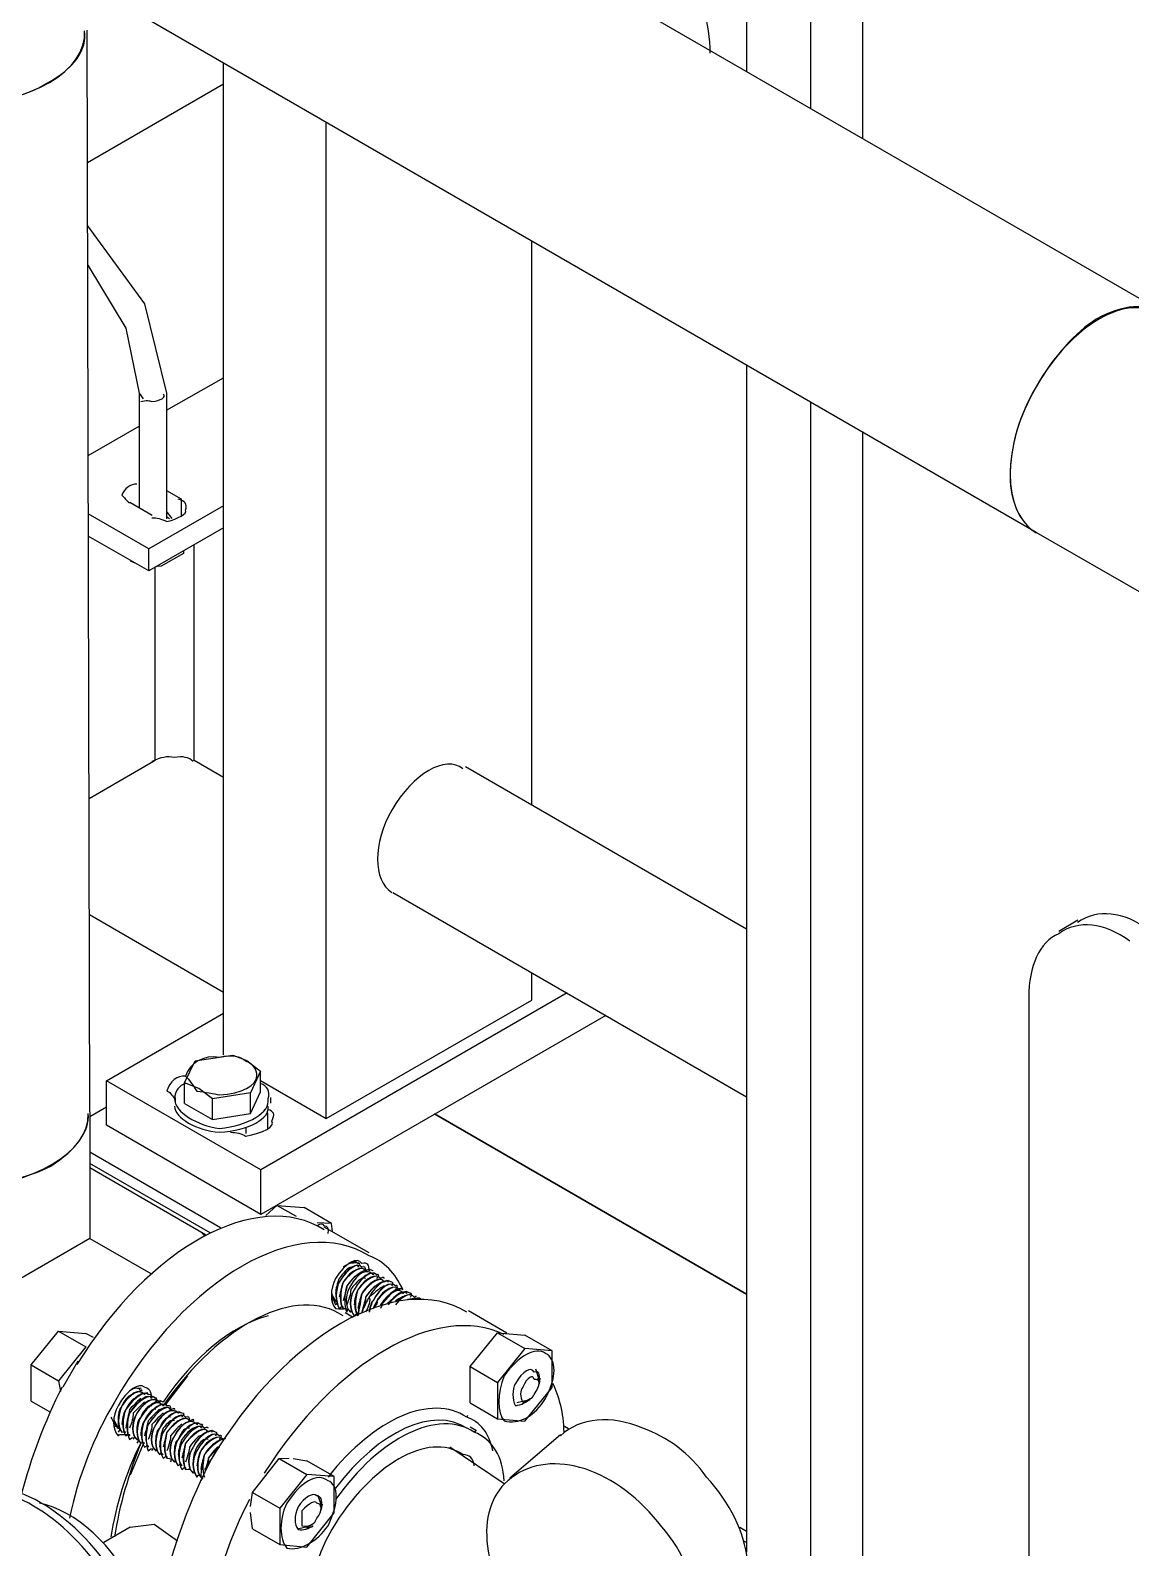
# Model space of a CAD drawing. Header units: inches. Extents: x 0.3 to 33.8, y 15.5 to 37.1.
# Drawn here: x 7.635 to 9.152, y 26.431 to 28.522 of the extents above; entities that cross this region are included whole.
import ezdxf

# ---------------------------------------------------------------- set-up
doc = ezdxf.new("R2010")
doc.units = ezdxf.units.IN
doc.header["$MEASUREMENT"] = 0

# ---------------------------------------------------------------- blocks, each defined once
blk = doc.blocks.new('60298_1')
at = {"transparency": 33554687}
for points in [[(8.6225, 29.7637), (8.6225, 28.4649)], [(8.7108, 28.4138), (8.7108, 29.7126)], [(8.782, 29.6713), (8.782, 28.373)], [(9.1967, 28.1334), (7.9439, 28.8569)], [(9.0216, 27.8297), (7.7688, 28.5532)], [(7.7172, 27.0314), (7.7136, 28.5222)], [(7.9016, 27.1099), (7.9016, 28.4768)], [(7.7141, 28.3394), (7.9016, 28.4479)], [(7.9527, 27.0742), (8.0431, 27.0221), (8.0431, 28.3947)], [(7.7141, 28.2522), (7.7926, 28.1448), (7.8231, 28.0218)], [(8.3266, 27.4543), (8.3266, 28.2315)], [(7.7146, 28.1979), (7.7668, 28.1112), (7.7854, 28.0218)], [(7.8231, 27.9981), (7.9016, 28.043)], [(8.6225, 28.0606), (8.6225, 26.4241)], [(7.7854, 28.0218), (7.791, 28.0141)], [(7.7854, 28.0218), (7.7854, 27.8633)], [(7.8231, 28.0218), (7.8231, 27.8483)], [(8.7108, 25.9004), (8.7108, 28.0095)], [(7.7151, 27.9356), (7.7854, 27.9764)], [(8.782, 27.9687), (8.782, 26.0233), (9.0113, 25.8906)], [(7.8231, 27.8876), (7.8432, 27.8762)], [(7.8432, 27.8762), (7.8432, 27.853)], [(7.7988, 27.807), (7.7151, 27.8556)], [(7.8034, 27.853), (7.7725, 27.8711)], [(7.9016, 27.8664), (7.7988, 27.807)], [(7.8308, 27.8488), (7.8231, 27.8592)], [(7.9016, 27.8359), (7.7988, 27.7766)], [(7.8272, 27.8483), (7.8231, 27.8514)], [(7.7988, 27.7766), (7.7151, 27.8246)], [(9.1735, 27.7425), (9.0216, 27.8297)], [(7.7988, 27.7766), (7.7988, 27.807)], [(7.8463, 27.8008), (7.8158, 27.7833)], [(7.8463, 27.8039), (7.8463, 27.8008)], [(7.8613, 27.5153), (7.8613, 27.8122)], [(7.7735, 27.79), (7.7735, 27.79)], [(7.7797, 27.7874), (7.7735, 27.79)], [(7.8076, 27.5153), (7.8076, 27.7812)], [(7.8158, 27.7833), (7.8102, 27.7828)], [(7.8158, 27.7859), (7.8158, 27.7859)], [(7.8076, 27.5153), (7.7162, 27.4626)], [(7.9016, 27.492), (7.8613, 27.5153)], [(8.2352, 27.507), (8.6225, 27.2834)], [(8.135, 27.3335), (8.6225, 27.052)], [(7.7167, 27.303), (7.9016, 27.1961)], [(9.0526, 27.2803), (9.079, 27.2958)], [(8.3266, 27.1853), (8.3266, 27.223)], [(8.3751, 27.1951), (7.9532, 26.9513)], [(9.0113, 27.1889), (9.0113, 22.5185)], [(7.7404, 27.0737), (7.9016, 27.1672)], [(8.0431, 27.0221), (8.3266, 27.1853)], [(8.4283, 27.1641), (7.9532, 26.8899)], [(7.8623, 27.1016), (7.9145, 27.1094)], [(7.9145, 27.1094), (7.9336, 27.1021), (7.9527, 27.0871)], [(7.8479, 27.0427), (7.8479, 27.0711), (7.8623, 27.1016)], [(7.9527, 27.0587), (7.9527, 27.0871), (7.9387, 27.0572)], [(7.7404, 27.0128), (7.7404, 27.0737)], [(7.9532, 26.9513), (7.7404, 27.0737)], [(7.8866, 27.0205), (7.8866, 27.0489), (7.8675, 27.0634), (7.8479, 27.0711)], [(7.8349, 27.051), (7.8349, 27.0433)], [(7.8479, 27.0427), (7.8866, 27.0205)], [(7.9387, 27.0288), (7.9387, 27.0572), (7.8866, 27.0489)], [(7.9387, 27.0288), (7.9527, 27.0587)], [(7.9661, 27.051), (7.9661, 27.0433)], [(7.7404, 27.0376), (7.7172, 27.0241)], [(7.7172, 27.0314), (7.7172, 26.8568)], [(7.8866, 27.0205), (7.9387, 27.0288)], [(7.962, 27.0298), (7.962, 27.0076)], [(8.1923, 27.0283), (8.6225, 26.7799)], [(8.6225, 26.7799), (8.1923, 27.0283)], [(7.9532, 26.8899), (7.7404, 27.0128)], [(7.9325, 27.0097), (7.9325, 27.0014)], [(7.8974, 26.8713), (7.7172, 26.9756)], [(7.883, 26.8646), (7.7172, 26.9601)], [(7.8768, 26.8615), (7.7172, 26.9539)], [(7.9532, 26.8899), (7.9532, 26.9513)], [(7.9599, 26.8883), (7.9749, 26.9023)], [(7.9749, 26.9023), (8.0126, 26.8992)], [(8.0023, 26.8868), (7.9749, 26.9023)], [(8.0503, 26.8775), (8.0126, 26.8992)], [(8.0503, 26.8775), (8.0307, 26.878)], [(8.1024, 26.8367), (8.0405, 26.8723)], [(8.0518, 26.8661), (8.0503, 26.8775)], [(7.7172, 26.8568), (7.4187, 26.6838)], [(7.7172, 26.8568), (7.8014, 26.8083)], [(7.8711, 26.8651), (7.8752, 26.8604)], [(8.088, 26.8233), (8.074, 26.8222)], [(8.0849, 26.8243), (8.0818, 26.8264)], [(8.0818, 26.8264), (8.0818, 26.8264)], [(8.088, 26.8233), (8.088, 26.8233)], [(8.0947, 26.8191), (8.0947, 26.8191)], [(8.1009, 26.8155), (8.1009, 26.8155)], [(8.1076, 26.8119), (8.1076, 26.8119)], [(8.1138, 26.8083), (8.1138, 26.8083)], [(8.1205, 26.8047), (8.1205, 26.8047)], [(8.1267, 26.8005), (8.1267, 26.8005)], [(8.1334, 26.7969), (8.1334, 26.7969)], [(8.1396, 26.7933), (8.1396, 26.7933)], [(8.1458, 26.7897), (8.1458, 26.7897)], [(8.0508, 26.7794), (8.057, 26.769)], [(8.0513, 26.7721), (8.0544, 26.7711)], [(8.057, 26.769), (8.057, 26.769)], [(8.1355, 26.7835), (8.1179, 26.7639)], [(8.1422, 26.7799), (8.1277, 26.767)], [(8.1484, 26.7763), (8.1396, 26.7701)], [(8.1525, 26.7861), (8.1525, 26.7861)], [(8.1716, 26.7747), (8.1551, 26.7727)], [(8.1551, 26.7727), (8.1551, 26.7727)], [(8.1737, 26.7737), (8.1567, 26.7727)], [(8.1587, 26.782), (8.1587, 26.782)], [(8.1654, 26.7783), (8.1654, 26.7783)], [(8.1716, 26.7747), (8.1716, 26.7747)], [(8.0632, 26.7649), (8.0632, 26.7649)], [(8.0694, 26.7546), (8.0802, 26.7484)], [(8.0699, 26.7613), (8.0699, 26.7613)], [(8.0761, 26.7577), (8.0761, 26.7577)], [(8.0828, 26.7541), (8.0828, 26.7541)], [(8.2393, 26.7572), (8.292, 26.7267)], [(7.6366, 26.6823), (7.6743, 26.7288)], [(7.6743, 26.7288), (7.712, 26.7071)], [(7.6743, 26.7288), (7.712, 26.7257)], [(7.7224, 26.72), (7.712, 26.7257)], [(8.2414, 26.6802), (8.2791, 26.7267)], [(8.2791, 26.7267), (8.3168, 26.7236)], [(8.2791, 26.7267), (8.3168, 26.705)], [(7.712, 26.7071), (7.6743, 26.6606)], [(7.7131, 26.7071), (7.7131, 26.7071)], [(8.3168, 26.705), (8.2791, 26.658)], [(8.3544, 26.7019), (8.3168, 26.7236)], [(8.3544, 26.7019), (8.3168, 26.705)], [(7.7007, 26.6874), (7.68, 26.6518)], [(8.3544, 26.6513), (8.3544, 26.7019)], [(7.6366, 26.6823), (7.6743, 26.6606)], [(7.6366, 26.6322), (7.6366, 26.6823)], [(7.852, 26.6673), (7.8225, 26.6291)], [(8.2414, 26.6301), (8.2414, 26.6802)], [(8.2414, 26.6802), (8.2791, 26.658)], [(8.3369, 26.6611), (8.3322, 26.6766)], [(8.3369, 26.6673), (8.3369, 26.6673)], [(8.3369, 26.6585), (8.3369, 26.6673)], [(8.3369, 26.6559), (8.3379, 26.6642)], [(7.6743, 26.6606), (7.6769, 26.6456)], [(7.7879, 26.6498), (7.7776, 26.6503)], [(7.7849, 26.6508), (7.7849, 26.6508)], [(7.7879, 26.6498), (7.7879, 26.6498)], [(7.7941, 26.6456), (7.7941, 26.6456)], [(7.8009, 26.642), (7.8009, 26.642)], [(8.2791, 26.658), (8.2791, 26.6079)], [(8.2791, 26.6079), (8.3168, 26.6048), (8.3544, 26.6513)], [(7.6366, 26.6322), (7.663, 26.6172)], [(7.8071, 26.6384), (7.8071, 26.6384)], [(7.8138, 26.6348), (7.8138, 26.6348)], [(7.82, 26.6312), (7.82, 26.6312)], [(7.8262, 26.627), (7.8262, 26.627)], [(7.8329, 26.6234), (7.8329, 26.6234)], [(8.2414, 26.6301), (8.2791, 26.6079)], [(8.3059, 26.6306), (8.3214, 26.6343)], [(8.3157, 26.6306), (8.3157, 26.6306)], [(8.324, 26.6358), (8.3162, 26.6312)], [(7.7503, 26.6059), (7.7564, 26.5955)], [(7.8391, 26.6198), (7.8391, 26.6198)], [(7.8458, 26.6162), (7.8458, 26.6162)], [(7.852, 26.6126), (7.852, 26.6126)], [(7.8587, 26.609), (7.8587, 26.609)], [(7.8649, 26.6048), (7.8649, 26.6048)], [(7.8716, 26.6012), (7.8716, 26.6012)], [(7.7508, 26.5986), (7.7539, 26.5976)], [(7.7508, 26.5986), (7.7508, 26.5986)], [(7.7564, 26.5955), (7.7564, 26.5955)], [(7.758, 26.5867), (7.7725, 26.5867)], [(7.7632, 26.5919), (7.7632, 26.5919)], [(7.7694, 26.5878), (7.7694, 26.5878)], [(7.7756, 26.5842), (7.7756, 26.5842)], [(7.7823, 26.5806), (7.7823, 26.5806)], [(7.8778, 26.5976), (7.8778, 26.5976)], [(7.8845, 26.594), (7.8845, 26.594)], [(7.8907, 26.5904), (7.8907, 26.5904)], [(7.8974, 26.5862), (7.8974, 26.5862)], [(7.9036, 26.5826), (7.9036, 26.5826)], [(8.2414, 26.5971), (8.2501, 26.5919)], [(8.3658, 26.5862), (8.2961, 26.5263)], [(8.3772, 26.5945), (8.3715, 26.5976)], [(7.7916, 26.5754), (7.773, 26.5305)], [(7.7885, 26.5769), (7.7885, 26.5769)], [(7.7952, 26.5733), (7.7952, 26.5733)], [(7.8014, 26.5692), (7.8014, 26.5692)], [(7.8081, 26.5656), (7.8081, 26.5656)], [(7.8143, 26.562), (7.8143, 26.562)], [(7.821, 26.5583), (7.821, 26.5583)], [(8.2135, 26.5697), (8.2883, 26.5191)], [(7.8272, 26.5547), (7.8272, 26.5547)], [(7.8339, 26.5506), (7.8339, 26.5506)], [(7.8401, 26.547), (7.8401, 26.547)], [(7.8468, 26.5434), (7.8468, 26.5434)], [(7.853, 26.5398), (7.853, 26.5398)], [(7.9413, 26.5067), (7.9785, 26.5532)], [(7.9785, 26.5532), (7.9919, 26.5537)], [(7.9785, 26.5532), (8.0162, 26.5315)], [(7.9976, 26.5532), (8.0162, 26.5501)], [(8.0539, 26.5284), (8.0162, 26.5501)], [(7.8597, 26.5361), (7.8597, 26.5361)], [(7.8659, 26.532), (7.8659, 26.532)], [(7.8721, 26.5284), (7.8721, 26.5284)], [(8.0162, 26.5315), (7.979, 26.485)], [(8.0539, 26.5284), (8.0162, 26.5315)], [(8.0539, 26.4783), (8.0539, 26.5284)], [(7.9387, 26.4871), (7.9413, 26.5067)], [(7.9413, 26.5067), (7.979, 26.485)], [(8.0369, 26.4876), (8.0317, 26.5031)], [(7.9413, 26.4566), (7.9387, 26.4788)], [(7.979, 26.485), (7.979, 26.4349)], [(8.0162, 26.4313), (8.0539, 26.4783)], [(8.0363, 26.4824), (8.0379, 26.4907)], [(8.0369, 26.4938), (8.0369, 26.4938)], [(8.0369, 26.485), (8.0369, 26.4938)], [(7.773, 26.4587), (7.7368, 26.4375)], [(7.773, 26.4587), (7.806, 26.4628), (7.838, 26.4401)], [(7.9413, 26.4566), (7.979, 26.4349)], [(8.0054, 26.4571), (8.0214, 26.4607)], [(8.0152, 26.4576), (8.0152, 26.4576)], [(8.0234, 26.4623), (8.0162, 26.4576)], [(8.6225, 26.453), (8.6132, 26.4582)], [(7.979, 26.4349), (8.0162, 26.4313)], [(8.6225, 26.4375), (8.6188, 26.4396)], [(8.6225, 26.4313), (8.6225, 26.4313)]]:
    blk.add_lwpolyline(points, dxfattribs=at)
for points, knots in [([(8.5724, 28.4902), (8.5725, 28.531), (8.5595, 28.5735), (8.5362, 28.609), (8.4887, 28.6963), (8.4102, 28.7415), (8.3606, 28.7123)], [0, 0, 0, 0, 1, 1, 1, 2, 2, 2, 2]), ([(8.5724, 28.4902), (8.5725, 28.531), (8.5595, 28.5735), (8.5362, 28.609), (8.5138, 28.6527), (8.4823, 28.686), (8.4484, 28.702)], [0, 0, 0, 0, 1, 1, 1, 2, 2, 2, 2]), ([(7.3588, 28.5212), (7.3637, 28.4655), (7.4422, 28.4202), (7.5344, 28.4179), (7.5854, 28.4205), (7.6299, 28.4313), (7.6583, 28.4489)], [0, 0, 0, 0, 1, 1, 1, 2, 2, 2, 2]), ([(7.4105, 28.4489), (7.4478, 28.431), (7.4925, 28.4203), (7.5344, 28.4179), (7.6358, 28.4207), (7.7141, 28.4662), (7.71, 28.5212)], [0, 0, 0, 0, 1, 1, 1, 2, 2, 2, 2]), ([(9.1921, 28.1287), (9.1488, 28.1616), (9.0703, 28.1163), (9.0216, 28.0306), (8.9986, 27.9921), (8.9856, 27.948), (8.9855, 27.9067)], [0, 0, 0, 0, 1, 1, 1, 2, 2, 2, 2]), ([(9.1043, 28.1236), (9.0765, 28.1058), (9.0451, 28.0726), (9.0216, 28.0306), (8.9736, 27.9487), (8.9736, 27.8581), (9.0216, 27.8292)], [0, 0, 0, 0, 1, 1, 1, 2, 2, 2, 2]), ([(7.7874, 28.01), (7.7949, 28.0125), (7.7997, 28.0113), (7.8029, 28.01), (7.815, 28.0113), (7.8234, 28.0162), (7.8184, 28.0203)], [0, 0, 0, 0, 1, 1, 1, 2, 2, 2, 2]), ([(7.7823, 27.8964), (7.7733, 27.8967), (7.7645, 27.8902), (7.7616, 27.8809), (7.7645, 27.8784), (7.7674, 27.8743), (7.7719, 27.8705)], [0, 0, 0, 0, 1, 1, 1, 2, 2, 2, 2]), ([(7.8029, 27.8499), (7.809, 27.8503), (7.8161, 27.8486), (7.8236, 27.8447), (7.8391, 27.8486), (7.8518, 27.8558), (7.8494, 27.8602), (7.8518, 27.8691), (7.8488, 27.8733), (7.8391, 27.8757)], [0, 0, 0, 0, 1, 1, 1, 2, 2, 2, 3, 3, 3, 3]), ([(7.8597, 27.5142), (7.8544, 27.5196), (7.8447, 27.5219), (7.8339, 27.5194), (7.8246, 27.5219), (7.8149, 27.5196), (7.8029, 27.5142)], [0, 0, 0, 0, 1, 1, 1, 2, 2, 2, 2]), ([(8.2315, 27.5039), (8.2076, 27.5234), (8.1627, 27.4975), (8.1334, 27.4471), (8.1074, 27.4017), (8.1074, 27.3499), (8.1334, 27.3335)], [0, 0, 0, 0, 1, 1, 1, 2, 2, 2, 2]), ([(9.1508, 27.2663), (9.1155, 27.2923), (9.0795, 27.2959), (9.0526, 27.2767), (9.0263, 27.2652), (9.0114, 27.2323), (9.0113, 27.1889)], [0, 0, 0, 0, 1, 1, 1, 2, 2, 2, 2]), ([(7.932, 27.1011), (7.9251, 27.1072), (7.9132, 27.1101), (7.8959, 27.1063), (7.8748, 27.1101), (7.8538, 27.0979), (7.8494, 27.0804), (7.8538, 27.0758), (7.8587, 27.0689), (7.8649, 27.0598)], [0, 0, 0, 0, 1, 1, 1, 2, 2, 2, 3, 3, 3, 3]), ([(7.8649, 27.0598), (7.8763, 27.0587), (7.8883, 27.0559), (7.8959, 27.0546), (7.9267, 27.0559), (7.9477, 27.068), (7.9475, 27.0804), (7.9477, 27.0902), (7.9427, 27.0971), (7.932, 27.1011)], [0, 0, 0, 0, 1, 1, 1, 2, 2, 2, 3, 3, 3, 3]), ([(7.8494, 27.0804), (7.8377, 27.0817), (7.8273, 27.0734), (7.8236, 27.0598), (7.8273, 27.0592), (7.83, 27.0546), (7.8339, 27.0494)], [0, 0, 0, 0, 1, 1, 1, 2, 2, 2, 2]), ([(7.8494, 27.0701), (7.8401, 27.068), (7.835, 27.0597), (7.8339, 27.0494), (7.835, 27.0301), (7.8645, 27.0131), (7.8959, 27.0081), (7.937, 27.0131), (7.9664, 27.0301), (7.963, 27.0494), (7.9664, 27.0593), (7.9617, 27.0673), (7.9527, 27.0701)], [0, 0, 0, 0, 1, 1, 1, 2, 2, 2, 3, 3, 3, 4, 4, 4, 4]), ([(7.364, 27.0288), (7.367, 26.975), (7.4455, 26.9297), (7.5396, 26.9255), (7.5887, 26.93), (7.6332, 26.9408), (7.6635, 26.9565)], [0, 0, 0, 0, 1, 1, 1, 2, 2, 2, 2]), ([(7.4156, 26.9565), (7.4511, 26.9405), (7.4957, 26.9298), (7.5396, 26.9255), (7.6391, 26.9302), (7.7174, 26.9757), (7.7151, 27.0288)], [0, 0, 0, 0, 1, 1, 1, 2, 2, 2, 2]), ([(7.8339, 27.0391), (7.835, 27.0223), (7.8645, 27.0053), (7.8959, 27.003), (7.937, 27.0053), (7.9664, 27.0223), (7.963, 27.0391)], [0, 0, 0, 0, 1, 1, 1, 2, 2, 2, 2]), ([(7.9114, 27.003), (7.9192, 27.003), (7.9273, 27.0015), (7.932, 26.9978), (7.9563, 27.0015), (7.9732, 27.0112), (7.9682, 27.0185), (7.9732, 27.0279), (7.9704, 27.0326), (7.963, 27.034)], [0, 0, 0, 0, 1, 1, 1, 2, 2, 2, 3, 3, 3, 3]), ([(8.0456, 26.8635), (8.0473, 26.8712), (8.0449, 26.8736), (8.0405, 26.8739), (8.039, 26.8771), (8.0354, 26.8779), (8.0301, 26.8739)], [0, 0, 0, 0, 1, 1, 1, 2, 2, 2, 2]), ([(8.1489, 26.7861), (8.1386, 26.8088), (8.1224, 26.8257), (8.1024, 26.8326), (8.0061, 26.8929), (7.8492, 26.8023), (7.7513, 26.6312), (7.7229, 26.5836), (7.7013, 26.529), (7.6893, 26.4711)], [0, 0, 0, 0, 1, 1, 1, 2, 2, 2, 3, 3, 3, 3]), ([(8.1024, 26.8119), (8.1027, 26.8199), (8.1001, 26.8242), (8.0921, 26.8222), (8.0859, 26.8324), (8.0691, 26.8227), (8.056, 26.8016), (8.0587, 26.8047), (8.0587, 26.8047), (8.056, 26.8016)], [0, 0, 0, 0, 1, 1, 1, 2, 2, 2, 3, 3, 3, 3]), ([(8.0766, 26.8171), (8.0723, 26.8149), (8.0665, 26.8093), (8.0611, 26.8016), (8.0583, 26.795), (8.0563, 26.7872), (8.056, 26.7809)], [0, 0, 0, 0, 1, 1, 1, 2, 2, 2, 2]), ([(8.0921, 26.8171), (8.0862, 26.8245), (8.0722, 26.8165), (8.0611, 26.7964), (8.0549, 26.7865), (8.0549, 26.7703), (8.0611, 26.7603)], [0, 0, 0, 0, 1, 1, 1, 2, 2, 2, 2]), ([(8.0973, 26.8119), (8.0974, 26.8179), (8.0966, 26.8185), (8.0921, 26.8171), (8.087, 26.8241), (8.073, 26.816), (8.0611, 26.7964), (8.0557, 26.7861), (8.0557, 26.7699), (8.0611, 26.7603), (8.0653, 26.7643), (8.0663, 26.7639), (8.0663, 26.7603)], [0, 0, 0, 0, 1, 1, 1, 2, 2, 2, 3, 3, 3, 4, 4, 4, 4]), ([(8.0818, 26.8119), (8.0787, 26.8112), (8.0729, 26.8056), (8.0663, 26.7964), (8.0647, 26.7913), (8.0628, 26.7835), (8.0611, 26.7758)], [0, 0, 0, 0, 1, 1, 1, 2, 2, 2, 2]), ([(8.0973, 26.8119), (8.0926, 26.8208), (8.0786, 26.8127), (8.0663, 26.7964), (8.0613, 26.7828), (8.0613, 26.7666), (8.0663, 26.7603)], [0, 0, 0, 0, 1, 1, 1, 2, 2, 2, 2]), ([(8.1024, 26.8119), (8.1039, 26.8141), (8.103, 26.8148), (8.0973, 26.8119), (8.0934, 26.8204), (8.0794, 26.8123), (8.0663, 26.7964), (8.0621, 26.7823), (8.0621, 26.7662), (8.0663, 26.7603), (8.0717, 26.7606), (8.0728, 26.7602), (8.0715, 26.7551)], [0, 0, 0, 0, 1, 1, 1, 2, 2, 2, 3, 3, 3, 4, 4, 4, 4]), ([(8.0869, 26.8171), (8.091, 26.8216), (8.0901, 26.8223), (8.0869, 26.8222), (8.0839, 26.8258), (8.0764, 26.8241), (8.0663, 26.8171)], [0, 0, 0, 0, 1, 1, 1, 2, 2, 2, 2]), ([(8.1076, 26.8119), (8.0991, 26.8171), (8.0851, 26.809), (8.0715, 26.7912), (8.0678, 26.7791), (8.0678, 26.7629), (8.0715, 26.7551)], [0, 0, 0, 0, 1, 1, 1, 2, 2, 2, 2]), ([(8.1076, 26.8067), (8.1103, 26.8104), (8.1095, 26.8111), (8.1076, 26.8067), (8.0999, 26.8166), (8.0859, 26.8086), (8.0766, 26.7912), (8.0686, 26.7786), (8.0686, 26.7624), (8.0766, 26.7551), (8.0782, 26.7569), (8.0792, 26.7565), (8.0766, 26.7551)], [0, 0, 0, 0, 1, 1, 1, 2, 2, 2, 3, 3, 3, 4, 4, 4, 4]), ([(8.056, 26.8016), (8.0483, 26.7867), (8.0483, 26.7673), (8.056, 26.7603), (8.0623, 26.7593), (8.0668, 26.7591), (8.0715, 26.7603)], [0, 0, 0, 0, 1, 1, 1, 2, 2, 2, 2]), ([(8.0869, 26.8067), (8.0852, 26.8074), (8.0794, 26.8018), (8.0715, 26.7912), (8.0712, 26.7876), (8.0692, 26.7798), (8.0663, 26.7706)], [0, 0, 0, 0, 1, 1, 1, 2, 2, 2, 2]), ([(8.0973, 26.8016), (8.0916, 26.8037), (8.0858, 26.7981), (8.0766, 26.7861), (8.0776, 26.7839), (8.0756, 26.7761), (8.0715, 26.7654)], [0, 0, 0, 0, 1, 1, 1, 2, 2, 2, 2]), ([(8.1128, 26.8067), (8.1055, 26.8134), (8.0915, 26.8053), (8.0818, 26.7861), (8.0742, 26.7754), (8.0742, 26.7592), (8.0818, 26.7499)], [0, 0, 0, 0, 1, 1, 1, 2, 2, 2, 2]), ([(8.1128, 26.8016), (8.1168, 26.8067), (8.1159, 26.8074), (8.1128, 26.8067), (8.1063, 26.8129), (8.0923, 26.8048), (8.0818, 26.7861), (8.075, 26.7749), (8.075, 26.7587), (8.0818, 26.7499), (8.0846, 26.7532), (8.0856, 26.7528), (8.0818, 26.7499)], [0, 0, 0, 0, 1, 1, 1, 2, 2, 2, 3, 3, 3, 4, 4, 4, 4]), ([(8.1024, 26.8016), (8.098, 26.8), (8.0922, 26.7944), (8.0869, 26.7861), (8.084, 26.7802), (8.0821, 26.7723), (8.0818, 26.7654)], [0, 0, 0, 0, 1, 1, 1, 2, 2, 2, 2]), ([(8.1179, 26.8016), (8.1119, 26.8097), (8.0979, 26.8016), (8.0869, 26.7861), (8.0815, 26.7732), (8.0806, 26.7585), (8.0869, 26.7499)], [0, 0, 0, 0, 1, 1, 1, 2, 2, 2, 2]), ([(8.1231, 26.8016), (8.1232, 26.803), (8.1223, 26.8037), (8.1179, 26.8016), (8.1127, 26.8092), (8.0987, 26.8011), (8.0869, 26.7861), (8.0826, 26.7732), (8.0815, 26.7589), (8.0869, 26.7499)], [0, 0, 0, 0, 1, 1, 1, 2, 2, 2, 3, 3, 3, 3]), ([(8.1231, 26.7964), (8.1184, 26.806), (8.1044, 26.7979), (8.0921, 26.7809), (8.0898, 26.7726), (8.0877, 26.7613), (8.0869, 26.7499)], [0, 0, 0, 0, 1, 1, 1, 2, 2, 2, 2]), ([(8.1283, 26.7964), (8.1296, 26.7993), (8.1288, 26.8), (8.1231, 26.7964), (8.1192, 26.8055), (8.1052, 26.7974), (8.0921, 26.7809), (8.0908, 26.7725), (8.0887, 26.7615), (8.0869, 26.7499)], [0, 0, 0, 0, 1, 1, 1, 2, 2, 2, 3, 3, 3, 3]), ([(8.1076, 26.7964), (8.1045, 26.7963), (8.0987, 26.7907), (8.0921, 26.7809), (8.0905, 26.7765), (8.0885, 26.7686), (8.0869, 26.7603)], [0, 0, 0, 0, 1, 1, 1, 2, 2, 2, 2]), ([(8.1334, 26.7964), (8.1248, 26.8022), (8.1108, 26.7942), (8.0973, 26.7758), (8.0977, 26.7715), (8.0954, 26.763), (8.0921, 26.7551)], [0, 0, 0, 0, 1, 1, 1, 2, 2, 2, 2]), ([(8.1334, 26.7912), (8.1361, 26.7956), (8.1352, 26.7962), (8.1334, 26.7964), (8.1256, 26.8018), (8.1116, 26.7937), (8.1024, 26.7758), (8.0987, 26.7713), (8.0964, 26.7632), (8.0921, 26.7551)], [0, 0, 0, 0, 1, 1, 1, 2, 2, 2, 3, 3, 3, 3]), ([(8.1128, 26.7912), (8.1109, 26.7926), (8.1051, 26.787), (8.0973, 26.7758), (8.0969, 26.7727), (8.0949, 26.7649), (8.0921, 26.7551)], [0, 0, 0, 0, 1, 1, 1, 2, 2, 2, 2]), ([(8.1231, 26.7912), (8.1174, 26.7889), (8.1116, 26.7833), (8.1024, 26.7758), (8.1041, 26.7704), (8.1022, 26.7641), (8.0973, 26.7551)], [0, 0, 0, 0, 1, 1, 1, 2, 2, 2, 2]), ([(8.1386, 26.7912), (8.1313, 26.7985), (8.1172, 26.7904), (8.1076, 26.7706), (8.1055, 26.7701), (8.1034, 26.7643), (8.1024, 26.7551)], [0, 0, 0, 0, 1, 1, 1, 2, 2, 2, 2]), ([(8.1386, 26.7861), (8.1425, 26.7918), (8.1416, 26.7925), (8.1386, 26.7912), (8.1321, 26.7981), (8.118, 26.79), (8.1076, 26.7706), (8.1065, 26.7699), (8.1044, 26.7644), (8.1024, 26.7551)], [0, 0, 0, 0, 1, 1, 1, 2, 2, 2, 3, 3, 3, 3]), ([(8.1438, 26.7861), (8.1377, 26.7948), (8.1237, 26.7867), (8.1128, 26.7706), (8.1132, 26.7686), (8.1117, 26.7652), (8.1076, 26.7603)], [0, 0, 0, 0, 1, 1, 1, 2, 2, 2, 2]), ([(8.1489, 26.7861), (8.1489, 26.7881), (8.1481, 26.7888), (8.1438, 26.7861), (8.1385, 26.7944), (8.1245, 26.7863), (8.1128, 26.7706), (8.1142, 26.7684), (8.1128, 26.7653), (8.1076, 26.7603)], [0, 0, 0, 0, 1, 1, 1, 2, 2, 2, 3, 3, 3, 3]), ([(8.2367, 26.7551), (8.1427, 26.8134), (7.9858, 26.7227), (7.8856, 26.5537), (7.8554, 26.4966), (7.8321, 26.4337), (7.8184, 26.373)], [0, 0, 0, 0, 1, 1, 1, 2, 2, 2, 2]), ([(8.0508, 26.7809), (8.0509, 26.7776), (8.0532, 26.7713), (8.056, 26.7654), (8.0589, 26.7681), (8.0599, 26.7677), (8.056, 26.7654)], [0, 0, 0, 0, 1, 1, 1, 2, 2, 2, 2]), ([(8.1283, 26.7861), (8.1238, 26.7852), (8.118, 26.7795), (8.1128, 26.7706), (8.1118, 26.7689), (8.1103, 26.7651), (8.1076, 26.7603)], [0, 0, 0, 0, 1, 1, 1, 2, 2, 2, 2]), ([(8.1489, 26.7861), (8.1441, 26.7911), (8.1301, 26.783), (8.1179, 26.7654), (8.1209, 26.767), (8.1203, 26.766), (8.1179, 26.7603)], [0, 0, 0, 0, 1, 1, 1, 2, 2, 2, 2]), ([(8.1541, 26.7809), (8.1554, 26.7844), (8.1545, 26.7851), (8.1489, 26.7809), (8.1449, 26.7906), (8.1309, 26.7825), (8.1179, 26.7654), (8.1219, 26.7668), (8.1214, 26.7661), (8.1179, 26.7603)], [0, 0, 0, 0, 1, 1, 1, 2, 2, 2, 3, 3, 3, 3]), ([(8.1592, 26.7758), (8.1618, 26.7807), (8.161, 26.7814), (8.1592, 26.7809), (8.1524, 26.7863), (8.1403, 26.7805), (8.1283, 26.7654)], [0, 0, 0, 0, 1, 1, 1, 2, 2, 2, 2]), ([(8.1644, 26.7758), (8.1682, 26.777), (8.1674, 26.7777), (8.1644, 26.7758), (8.1604, 26.7817), (8.1514, 26.7788), (8.1386, 26.7706)], [0, 0, 0, 0, 1, 1, 1, 2, 2, 2, 2]), ([(8.3452, 26.6983), (8.361, 26.6912), (8.361, 26.6637), (8.3452, 26.6363), (8.3316, 26.6128), (8.3078, 26.5991), (8.2883, 26.6053), (8.2785, 26.616), (8.2785, 26.6435), (8.2883, 26.6673), (8.3078, 26.6944), (8.3316, 26.7081), (8.3452, 26.6983)], [0, 0, 0, 0, 1, 1, 1, 2, 2, 2, 3, 3, 3, 4, 4, 4, 4]), ([(8.3348, 26.6621), (8.3384, 26.6701), (8.3364, 26.6744), (8.3297, 26.6725), (8.3256, 26.6806), (8.3138, 26.6738), (8.3038, 26.657), (8.2993, 26.6486), (8.2993, 26.635), (8.3038, 26.626), (8.3117, 26.6278), (8.3195, 26.6303), (8.3245, 26.6363)], [0, 0, 0, 0, 1, 1, 1, 2, 2, 2, 3, 3, 3, 4, 4, 4, 4]), ([(8.3297, 26.6621), (8.3386, 26.6641), (8.3386, 26.6545), (8.3297, 26.6415), (8.3284, 26.6368), (8.32, 26.632), (8.3142, 26.6312), (8.3098, 26.6379), (8.3098, 26.6475), (8.3142, 26.6518), (8.32, 26.6653), (8.3284, 26.6701), (8.3297, 26.6621)], [0, 0, 0, 0, 1, 1, 1, 2, 2, 2, 3, 3, 3, 4, 4, 4, 4]), ([(7.8029, 26.6363), (7.802, 26.6462), (7.7995, 26.65), (7.7926, 26.6518), (7.7855, 26.6581), (7.7687, 26.6484), (7.7564, 26.626), (7.7479, 26.6125), (7.7479, 26.593), (7.7564, 26.5847), (7.7583, 26.5871), (7.7583, 26.587), (7.7564, 26.5847)], [0, 0, 0, 0, 1, 1, 1, 2, 2, 2, 3, 3, 3, 4, 4, 4, 4]), ([(7.7926, 26.6415), (7.7858, 26.6511), (7.7718, 26.643), (7.7616, 26.626), (7.7545, 26.6131), (7.7545, 26.5969), (7.7616, 26.5898)], [0, 0, 0, 0, 1, 1, 1, 2, 2, 2, 2]), ([(7.7978, 26.6415), (7.7971, 26.6444), (7.7962, 26.6451), (7.7926, 26.6415), (7.7866, 26.6506), (7.7726, 26.6425), (7.7616, 26.626), (7.7554, 26.6126), (7.7554, 26.5964), (7.7616, 26.5898), (7.7649, 26.5909), (7.766, 26.5905), (7.7668, 26.5898)], [0, 0, 0, 0, 1, 1, 1, 2, 2, 2, 3, 3, 3, 4, 4, 4, 4]), ([(7.7978, 26.6415), (7.7923, 26.6474), (7.7783, 26.6393), (7.7668, 26.6208), (7.761, 26.6094), (7.761, 26.5932), (7.7668, 26.5847)], [0, 0, 0, 0, 1, 1, 1, 2, 2, 2, 2]), ([(7.8029, 26.6363), (7.8035, 26.6407), (7.8027, 26.6414), (7.7978, 26.6415), (7.7931, 26.6469), (7.7791, 26.6388), (7.7668, 26.6208), (7.7618, 26.6089), (7.7618, 26.5927), (7.7668, 26.5847), (7.7714, 26.5872), (7.7724, 26.5868), (7.7719, 26.5847)], [0, 0, 0, 0, 1, 1, 1, 2, 2, 2, 3, 3, 3, 4, 4, 4, 4]), ([(7.7874, 26.6467), (7.7906, 26.6481), (7.7898, 26.6488), (7.7874, 26.6467), (7.7849, 26.6516), (7.7796, 26.6513), (7.7719, 26.6467)], [0, 0, 0, 0, 1, 1, 1, 2, 2, 2, 2]), ([(7.7771, 26.6415), (7.7719, 26.6414), (7.7661, 26.6358), (7.7616, 26.626), (7.7579, 26.6216), (7.756, 26.6138), (7.7564, 26.6053)], [0, 0, 0, 0, 1, 1, 1, 2, 2, 2, 2]), ([(7.7823, 26.6363), (7.7784, 26.6377), (7.7726, 26.6321), (7.7668, 26.6208), (7.7644, 26.6179), (7.7624, 26.6101), (7.7616, 26.6002)], [0, 0, 0, 0, 1, 1, 1, 2, 2, 2, 2]), ([(7.7874, 26.6363), (7.7848, 26.634), (7.779, 26.6284), (7.7719, 26.6208), (7.7708, 26.6142), (7.7688, 26.6063), (7.7668, 26.595)], [0, 0, 0, 0, 1, 1, 1, 2, 2, 2, 2]), ([(7.8029, 26.6363), (7.7987, 26.6437), (7.7847, 26.6356), (7.7719, 26.6157), (7.7674, 26.6057), (7.7674, 26.5895), (7.7719, 26.5795)], [0, 0, 0, 0, 1, 1, 1, 2, 2, 2, 2]), ([(7.8081, 26.6312), (7.81, 26.637), (7.8091, 26.6377), (7.8081, 26.6363), (7.7995, 26.6432), (7.7855, 26.6351), (7.7719, 26.6157), (7.7682, 26.6052), (7.7682, 26.589), (7.7719, 26.5795), (7.7778, 26.5835), (7.7788, 26.5831), (7.7771, 26.5795)], [0, 0, 0, 0, 1, 1, 1, 2, 2, 2, 3, 3, 3, 4, 4, 4, 4]), ([(7.7926, 26.6312), (7.7912, 26.6303), (7.7855, 26.6247), (7.7771, 26.6157), (7.7772, 26.6104), (7.7753, 26.6026), (7.7719, 26.595)], [0, 0, 0, 0, 1, 1, 1, 2, 2, 2, 2]), ([(7.8133, 26.6312), (7.8051, 26.64), (7.7911, 26.6319), (7.7823, 26.6157), (7.7739, 26.6019), (7.7739, 26.5858), (7.7823, 26.5795)], [0, 0, 0, 0, 1, 1, 1, 2, 2, 2, 2]), ([(7.8133, 26.6312), (7.8164, 26.6333), (7.8155, 26.634), (7.8133, 26.6312), (7.806, 26.6395), (7.7919, 26.6314), (7.7823, 26.6157), (7.7747, 26.6015), (7.7747, 26.5853), (7.7823, 26.5795), (7.7842, 26.5798), (7.7853, 26.5794), (7.7823, 26.5744)], [0, 0, 0, 0, 1, 1, 1, 2, 2, 2, 3, 3, 3, 4, 4, 4, 4]), ([(7.8184, 26.6312), (7.8116, 26.6362), (7.7976, 26.6282), (7.7874, 26.6105), (7.7803, 26.5982), (7.7803, 26.582), (7.7874, 26.5744)], [0, 0, 0, 0, 1, 1, 1, 2, 2, 2, 2]), ([(7.8029, 26.626), (7.7977, 26.6266), (7.7919, 26.621), (7.7874, 26.6105), (7.7837, 26.6067), (7.7817, 26.5989), (7.7823, 26.5898)], [0, 0, 0, 0, 1, 1, 1, 2, 2, 2, 2]), ([(7.8236, 26.626), (7.8228, 26.6296), (7.822, 26.6302), (7.8184, 26.626), (7.8124, 26.6358), (7.7984, 26.6277), (7.7874, 26.6105), (7.7811, 26.5978), (7.7811, 26.5816), (7.7874, 26.5744), (7.7907, 26.576), (7.7917, 26.5757), (7.7926, 26.5744)], [0, 0, 0, 0, 1, 1, 1, 2, 2, 2, 3, 3, 3, 4, 4, 4, 4]), ([(7.8081, 26.6208), (7.8041, 26.6229), (7.7983, 26.6173), (7.7926, 26.6053), (7.7901, 26.603), (7.7881, 26.5952), (7.7874, 26.5847)], [0, 0, 0, 0, 1, 1, 1, 2, 2, 2, 2]), ([(7.8236, 26.626), (7.818, 26.6325), (7.804, 26.6244), (7.7926, 26.6053), (7.7867, 26.5945), (7.7867, 26.5783), (7.7926, 26.5692)], [0, 0, 0, 0, 1, 1, 1, 2, 2, 2, 2]), ([(7.8287, 26.6208), (7.8293, 26.6258), (7.8284, 26.6265), (7.8236, 26.626), (7.8188, 26.6321), (7.8048, 26.624), (7.7926, 26.6053), (7.7875, 26.594), (7.7875, 26.5779), (7.7926, 26.5692), (7.7971, 26.5723), (7.7982, 26.5719), (7.7978, 26.5692)], [0, 0, 0, 0, 1, 1, 1, 2, 2, 2, 3, 3, 3, 4, 4, 4, 4]), ([(7.8287, 26.6208), (7.8245, 26.6288), (7.8105, 26.6207), (7.7978, 26.6053), (7.7932, 26.5908), (7.7932, 26.5746), (7.7978, 26.5692)], [0, 0, 0, 0, 1, 1, 1, 2, 2, 2, 2]), ([(7.8339, 26.6208), (7.8357, 26.6221), (7.8348, 26.6228), (7.8287, 26.6208), (7.8253, 26.6283), (7.8113, 26.6203), (7.7978, 26.6002), (7.794, 26.5903), (7.794, 26.5741), (7.7978, 26.564), (7.8036, 26.5686), (7.8046, 26.5682), (7.8029, 26.564)], [0, 0, 0, 0, 1, 1, 1, 2, 2, 2, 3, 3, 3, 4, 4, 4, 4]), ([(8.2367, 26.6105), (8.2389, 26.6134), (8.2389, 26.6134), (8.2367, 26.6105), (8.1881, 26.6426), (8.1097, 26.6095), (8.0456, 26.5279)], [0, 0, 0, 0, 1, 1, 1, 2, 2, 2, 2]), ([(7.7461, 26.6105), (7.7507, 26.6035), (7.7531, 26.5977), (7.7564, 26.595), (7.7585, 26.5946), (7.7595, 26.5942), (7.7564, 26.5898)], [0, 0, 0, 0, 1, 1, 1, 2, 2, 2, 2]), ([(7.8133, 26.6208), (7.8106, 26.6191), (7.8048, 26.6135), (7.7978, 26.6053), (7.7965, 26.5993), (7.7946, 26.5915), (7.7926, 26.5847)], [0, 0, 0, 0, 1, 1, 1, 2, 2, 2, 2]), ([(7.8184, 26.6157), (7.817, 26.6154), (7.8112, 26.6098), (7.8029, 26.6002), (7.803, 26.5956), (7.801, 26.5878), (7.7978, 26.5795)], [0, 0, 0, 0, 1, 1, 1, 2, 2, 2, 2]), ([(7.8391, 26.6157), (7.8309, 26.6251), (7.8169, 26.617), (7.8081, 26.6002), (7.7996, 26.5871), (7.7996, 26.5709), (7.8081, 26.564)], [0, 0, 0, 0, 1, 1, 1, 2, 2, 2, 2]), ([(7.8391, 26.6157), (7.8421, 26.6184), (7.8413, 26.6191), (7.8391, 26.6157), (7.8317, 26.6246), (7.8177, 26.6165), (7.8081, 26.6002), (7.8004, 26.5866), (7.8004, 26.5704), (7.8081, 26.564), (7.81, 26.5649), (7.811, 26.5645), (7.8081, 26.564)], [0, 0, 0, 0, 1, 1, 1, 2, 2, 2, 3, 3, 3, 4, 4, 4, 4]), ([(7.8442, 26.6157), (7.8373, 26.6214), (7.8233, 26.6133), (7.8133, 26.595), (7.806, 26.5834), (7.806, 26.5672), (7.8133, 26.5589)], [0, 0, 0, 0, 1, 1, 1, 2, 2, 2, 2]), ([(7.8287, 26.6105), (7.8234, 26.6117), (7.8176, 26.6061), (7.8133, 26.595), (7.8094, 26.5919), (7.8075, 26.584), (7.8081, 26.5744)], [0, 0, 0, 0, 1, 1, 1, 2, 2, 2, 2]), ([(7.8442, 26.6105), (7.8486, 26.6147), (7.8477, 26.6154), (7.8442, 26.6157), (7.8381, 26.6209), (7.8241, 26.6128), (7.8133, 26.595), (7.8068, 26.5829), (7.8069, 26.5667), (7.8133, 26.5589), (7.8164, 26.5612), (7.8175, 26.5608), (7.8184, 26.5589)], [0, 0, 0, 0, 1, 1, 1, 2, 2, 2, 3, 3, 3, 4, 4, 4, 4]), ([(7.8339, 26.6053), (7.8299, 26.608), (7.8241, 26.6024), (7.8184, 26.595), (7.8159, 26.5882), (7.8139, 26.5803), (7.8133, 26.5692)], [0, 0, 0, 0, 1, 1, 1, 2, 2, 2, 2]), ([(7.8494, 26.6105), (7.8438, 26.6177), (7.8298, 26.6096), (7.8184, 26.5898), (7.8125, 26.5796), (7.8125, 26.5635), (7.8184, 26.5537)], [0, 0, 0, 0, 1, 1, 1, 2, 2, 2, 2]), ([(7.8546, 26.6053), (7.855, 26.611), (7.8542, 26.6117), (7.8494, 26.6105), (7.8446, 26.6172), (7.8306, 26.6091), (7.8184, 26.5898), (7.8133, 26.5792), (7.8133, 26.563), (7.8184, 26.5537), (7.8229, 26.5575), (7.8239, 26.5571), (7.8236, 26.5537)], [0, 0, 0, 0, 1, 1, 1, 2, 2, 2, 3, 3, 3, 4, 4, 4, 4]), ([(7.8391, 26.6053), (7.8363, 26.6043), (7.8305, 26.5987), (7.8236, 26.5898), (7.8223, 26.5844), (7.8203, 26.5766), (7.8184, 26.5692)], [0, 0, 0, 0, 1, 1, 1, 2, 2, 2, 2]), ([(7.8546, 26.6053), (7.8502, 26.6139), (7.8362, 26.6059), (7.8236, 26.5898), (7.8189, 26.5759), (7.8189, 26.5597), (7.8236, 26.5537)], [0, 0, 0, 0, 1, 1, 1, 2, 2, 2, 2]), ([(7.8597, 26.6053), (7.8615, 26.6073), (7.8606, 26.6079), (7.8546, 26.6053), (7.851, 26.6135), (7.837, 26.6054), (7.8236, 26.5898), (7.8197, 26.5755), (7.8197, 26.5593), (7.8236, 26.5537), (7.8293, 26.5537), (7.8303, 26.5534), (7.8287, 26.5485)], [0, 0, 0, 0, 1, 1, 1, 2, 2, 2, 3, 3, 3, 4, 4, 4, 4]), ([(7.8442, 26.6002), (7.8427, 26.6006), (7.8369, 26.595), (7.8287, 26.5847), (7.8287, 26.5807), (7.8268, 26.5729), (7.8236, 26.564)], [0, 0, 0, 0, 1, 1, 1, 2, 2, 2, 2]), ([(7.8649, 26.6002), (7.8566, 26.6102), (7.8426, 26.6021), (7.8339, 26.5847), (7.8254, 26.5722), (7.8254, 26.556), (7.8339, 26.5485)], [0, 0, 0, 0, 1, 1, 1, 2, 2, 2, 2]), ([(7.8649, 26.6002), (7.8679, 26.6035), (7.867, 26.6042), (7.8649, 26.6002), (7.8574, 26.6098), (7.8434, 26.6017), (7.8339, 26.5847), (7.8262, 26.5717), (7.8262, 26.5556), (7.8339, 26.5485), (7.8357, 26.55), (7.8368, 26.5496), (7.8339, 26.5485)], [0, 0, 0, 0, 1, 1, 1, 2, 2, 2, 3, 3, 3, 4, 4, 4, 4]), ([(7.8701, 26.6002), (7.8631, 26.6065), (7.8491, 26.5984), (7.8391, 26.5795), (7.8318, 26.5685), (7.8318, 26.5523), (7.8391, 26.5434)], [0, 0, 0, 0, 1, 1, 1, 2, 2, 2, 2]), ([(7.8701, 26.595), (7.8743, 26.5998), (7.8735, 26.6005), (7.8701, 26.6002), (7.8639, 26.606), (7.8499, 26.598), (7.8391, 26.5795), (7.8326, 26.568), (7.8326, 26.5519), (7.8391, 26.5434), (7.8422, 26.5463), (7.8432, 26.5459), (7.8442, 26.5434)], [0, 0, 0, 0, 1, 1, 1, 2, 2, 2, 3, 3, 3, 4, 4, 4, 4]), ([(8.247, 26.5898), (8.2503, 26.5923), (8.2503, 26.5923), (8.247, 26.5898), (8.1985, 26.6222), (8.1168, 26.583), (8.056, 26.4969)], [0, 0, 0, 0, 1, 1, 1, 2, 2, 2, 2]), ([(7.8546, 26.595), (7.8492, 26.5968), (7.8434, 26.5912), (7.8391, 26.5795), (7.8352, 26.577), (7.8332, 26.5692), (7.8339, 26.5589)], [0, 0, 0, 0, 1, 1, 1, 2, 2, 2, 2]), ([(7.8597, 26.595), (7.8556, 26.5931), (7.8498, 26.5875), (7.8442, 26.5795), (7.8416, 26.5733), (7.8396, 26.5655), (7.8391, 26.5589)], [0, 0, 0, 0, 1, 1, 1, 2, 2, 2, 2]), ([(7.8752, 26.595), (7.8695, 26.6028), (7.8555, 26.5947), (7.8442, 26.5795), (7.8382, 26.5648), (7.8382, 26.5486), (7.8442, 26.5434)], [0, 0, 0, 0, 1, 1, 1, 2, 2, 2, 2]), ([(7.8804, 26.595), (7.8808, 26.5961), (7.8799, 26.5968), (7.8752, 26.595), (7.8703, 26.6023), (7.8563, 26.5942), (7.8442, 26.5744), (7.839, 26.5643), (7.839, 26.5481), (7.8442, 26.5382), (7.8486, 26.5426), (7.8496, 26.5422), (7.8494, 26.5382)], [0, 0, 0, 0, 1, 1, 1, 2, 2, 2, 3, 3, 3, 4, 4, 4, 4]), ([(7.8649, 26.5898), (7.8621, 26.5894), (7.8563, 26.5838), (7.8494, 26.5744), (7.848, 26.5696), (7.8461, 26.5618), (7.8442, 26.5537)], [0, 0, 0, 0, 1, 1, 1, 2, 2, 2, 2]), ([(7.8804, 26.5898), (7.876, 26.5991), (7.8619, 26.591), (7.8494, 26.5744), (7.8447, 26.5611), (7.8447, 26.5449), (7.8494, 26.5382)], [0, 0, 0, 0, 1, 1, 1, 2, 2, 2, 2]), ([(7.8856, 26.5898), (7.8872, 26.5924), (7.8863, 26.5931), (7.8804, 26.5898), (7.8768, 26.5986), (7.8628, 26.5905), (7.8494, 26.5744), (7.8455, 26.5606), (7.8455, 26.5444), (7.8494, 26.5382), (7.8551, 26.5389), (7.8561, 26.5385), (7.8546, 26.5382)], [0, 0, 0, 0, 1, 1, 1, 2, 2, 2, 3, 3, 3, 4, 4, 4, 4]), ([(7.8701, 26.5847), (7.8685, 26.5857), (7.8627, 26.5801), (7.8546, 26.5692), (7.8545, 26.5659), (7.8525, 26.558), (7.8494, 26.5485)], [0, 0, 0, 0, 1, 1, 1, 2, 2, 2, 2]), ([(7.8907, 26.5898), (7.8824, 26.5954), (7.8684, 26.5873), (7.8597, 26.5692), (7.8511, 26.5573), (7.8511, 26.5412), (7.8597, 26.533)], [0, 0, 0, 0, 1, 1, 1, 2, 2, 2, 2]), ([(7.8907, 26.5847), (7.8936, 26.5887), (7.8928, 26.5894), (7.8907, 26.5898), (7.8832, 26.5949), (7.8692, 26.5868), (7.8597, 26.5692), (7.8519, 26.5569), (7.8519, 26.5407), (7.8597, 26.533), (7.8615, 26.5352), (7.8625, 26.5348), (7.8597, 26.533)], [0, 0, 0, 0, 1, 1, 1, 2, 2, 2, 3, 3, 3, 4, 4, 4, 4]), ([(7.8959, 26.5847), (7.8888, 26.5917), (7.8748, 26.5836), (7.8649, 26.564), (7.8575, 26.5536), (7.8575, 26.5375), (7.8649, 26.5279)], [0, 0, 0, 0, 1, 1, 1, 2, 2, 2, 2]), ([(7.8804, 26.5795), (7.8749, 26.582), (7.8691, 26.5764), (7.8649, 26.5692), (7.8609, 26.5621), (7.859, 26.5543), (7.8597, 26.5434)], [0, 0, 0, 0, 1, 1, 1, 2, 2, 2, 2]), ([(7.8959, 26.5795), (7.9001, 26.585), (7.8992, 26.5857), (7.8959, 26.5847), (7.8896, 26.5912), (7.8756, 26.5831), (7.8649, 26.564), (7.8583, 26.5532), (7.8583, 26.537), (7.8649, 26.5279), (7.8679, 26.5315), (7.869, 26.5311), (7.8701, 26.5279)], [0, 0, 0, 0, 1, 1, 1, 2, 2, 2, 3, 3, 3, 4, 4, 4, 4]), ([(7.8856, 26.5795), (7.8814, 26.5783), (7.8756, 26.5727), (7.8701, 26.564), (7.8674, 26.5584), (7.8654, 26.5506), (7.8649, 26.5434)], [0, 0, 0, 0, 1, 1, 1, 2, 2, 2, 2]), ([(7.901, 26.5795), (7.8953, 26.5879), (7.8813, 26.5798), (7.8701, 26.564), (7.864, 26.5499), (7.864, 26.5337), (7.8701, 26.5279)], [0, 0, 0, 0, 1, 1, 1, 2, 2, 2, 2]), ([(7.901, 26.5795), (7.9053, 26.5821), (7.905, 26.5823), (7.901, 26.5795), (7.8961, 26.5875), (7.8821, 26.5794), (7.8701, 26.564), (7.8648, 26.5494), (7.8648, 26.5333), (7.8701, 26.5279), (7.8737, 26.5281), (7.874, 26.528), (7.8701, 26.5227)], [0, 0, 0, 0, 1, 1, 1, 2, 2, 2, 3, 3, 3, 4, 4, 4, 4]), ([(7.901, 26.5795), (7.8962, 26.5808), (7.8858, 26.5729), (7.8752, 26.5589), (7.8723, 26.5494), (7.8706, 26.5365), (7.8701, 26.5279)], [0, 0, 0, 0, 1, 1, 1, 2, 2, 2, 2]), ([(7.901, 26.5795), (7.8961, 26.5796), (7.8863, 26.5719), (7.8752, 26.5589), (7.8734, 26.5495), (7.8716, 26.5372), (7.8752, 26.5279)], [0, 0, 0, 0, 1, 1, 1, 2, 2, 2, 2]), ([(8.593, 26.3162), (8.6437, 26.3628), (8.6331, 26.4569), (8.5672, 26.5279), (8.5445, 26.5604), (8.5128, 26.5837), (8.4794, 26.595)], [0, 0, 0, 0, 1, 1, 1, 2, 2, 2, 2]), ([(7.8907, 26.5744), (7.8878, 26.5746), (7.882, 26.569), (7.8752, 26.5589), (7.8738, 26.5547), (7.8718, 26.5469), (7.8701, 26.5382)], [0, 0, 0, 0, 1, 1, 1, 2, 2, 2, 2]), ([(7.8959, 26.5692), (7.8942, 26.5708), (7.8884, 26.5652), (7.8804, 26.5537), (7.8802, 26.551), (7.8783, 26.5432), (7.8752, 26.533)], [0, 0, 0, 0, 1, 1, 1, 2, 2, 2, 2]), ([(7.8959, 26.5692), (7.8946, 26.5699), (7.8894, 26.5642), (7.8804, 26.5537), (7.8816, 26.5507), (7.8793, 26.5434), (7.8752, 26.533)], [0, 0, 0, 0, 1, 1, 1, 2, 2, 2, 2]), ([(7.8959, 26.5692), (7.8942, 26.5681), (7.8897, 26.5629), (7.8856, 26.5537), (7.8829, 26.551), (7.8807, 26.5446), (7.8752, 26.5382)], [0, 0, 0, 0, 1, 1, 1, 2, 2, 2, 2]), ([(8.247, 26.5434), (8.2468, 26.5531), (8.2405, 26.5587), (8.2315, 26.5589), (8.184, 26.5913), (8.104, 26.5451), (8.0508, 26.4556), (8.0053, 26.3741), (8.0053, 26.2817), (8.0508, 26.249)], [0, 0, 0, 0, 1, 1, 1, 2, 2, 2, 3, 3, 3, 3]), ([(8.5207, 26.2593), (8.4741, 26.2177), (8.3828, 26.2428), (8.3193, 26.3162), (8.257, 26.3899), (8.2463, 26.484), (8.2935, 26.5227), (8.3459, 26.5692), (8.4372, 26.5441), (8.5001, 26.4659), (8.563, 26.397), (8.5737, 26.3029), (8.5207, 26.2593)], [0, 0, 0, 0, 1, 1, 1, 2, 2, 2, 3, 3, 3, 4, 4, 4, 4]), ([(8.0456, 26.5227), (8.0606, 26.5177), (8.0606, 26.4902), (8.0456, 26.4607), (8.0313, 26.4394), (8.0075, 26.4256), (7.9888, 26.4298), (7.9781, 26.4426), (7.9781, 26.4701), (7.9888, 26.4917), (8.0075, 26.5209), (8.0313, 26.5347), (8.0456, 26.5227)], [0, 0, 0, 0, 1, 1, 1, 2, 2, 2, 3, 3, 3, 4, 4, 4, 4]), ([(7.7255, 26.4091), (7.6612, 26.4949), (7.5755, 26.5316), (7.5189, 26.4969), (7.4994, 26.4877), (7.4844, 26.4667), (7.4724, 26.4349)], [0, 0, 0, 0, 1, 1, 1, 2, 2, 2, 2]), ([(8.0353, 26.4866), (8.038, 26.4966), (8.0361, 26.501), (8.0301, 26.5021), (8.0253, 26.5072), (8.0135, 26.5004), (8.0043, 26.4866), (7.9989, 26.4752), (7.9989, 26.4615), (8.0043, 26.4556), (8.0114, 26.4543), (8.0191, 26.4569), (8.025, 26.4607)], [0, 0, 0, 0, 1, 1, 1, 2, 2, 2, 3, 3, 3, 4, 4, 4, 4]), ([(7.8236, 26.2284), (7.8277, 26.2763), (7.8128, 26.3265), (7.7823, 26.3678), (7.7502, 26.4349), (7.6976, 26.4813), (7.648, 26.4917)], [0, 0, 0, 0, 1, 1, 1, 2, 2, 2, 2]), ([(8.0301, 26.4917), (8.0383, 26.4907), (8.0383, 26.4811), (8.0301, 26.4711), (8.028, 26.4633), (8.0197, 26.4585), (8.0095, 26.4607), (8.0094, 26.4645), (8.0094, 26.4741), (8.0095, 26.4814), (8.0197, 26.4918), (8.028, 26.4966), (8.0301, 26.4917)], [0, 0, 0, 0, 1, 1, 1, 2, 2, 2, 3, 3, 3, 4, 4, 4, 4])]:
    blk.add_open_spline(points, degree=3, knots=knots, dxfattribs=at)
for points in [[(7.6583, 28.4489), (7.6956, 28.4694), (7.7141, 28.4953), (7.71, 28.5212)], [(9.1921, 28.1287), (9.1739, 28.1471), (9.1422, 28.1439), (9.1043, 28.1236)], [(8.9855, 27.9067), (8.9858, 27.8722), (8.9988, 27.8435), (9.0216, 27.8292)], [(9.1766, 27.2818), (9.142, 27.3077), (9.106, 27.3112), (9.0785, 27.2922)], [(7.6635, 26.9565), (7.6989, 26.9789), (7.7174, 27.0048), (7.7151, 27.0288)], [(8.0405, 26.8687), (7.9481, 26.9264), (7.7989, 26.8452), (7.6996, 26.6828)], [(8.1541, 26.7809), (8.1514, 26.7869), (8.139, 26.7807), (8.1283, 26.7654)], [(8.1644, 26.7758), (8.1594, 26.7823), (8.15, 26.7791), (8.1386, 26.7654)], [(8.0663, 26.7499), (8.0031, 26.7933), (7.8972, 26.7393), (7.8184, 26.626)], [(7.963, 26.7499), (7.9127, 26.7372), (7.8598, 26.6924), (7.8184, 26.6312)], [(8.2883, 26.7241), (8.1966, 26.7692), (8.0551, 26.6872), (7.9578, 26.533)], [(7.679, 26.6518), (7.6547, 26.604), (7.6362, 26.5536), (7.6222, 26.5021)], [(8.371, 26.5898), (8.3701, 26.6163), (8.3645, 26.6388), (8.3555, 26.657)], [(8.2367, 26.595), (8.1922, 26.6259), (8.1155, 26.5919), (8.056, 26.5124)], [(8.2729, 26.564), (8.2679, 26.5883), (8.2553, 26.6039), (8.2367, 26.6105)], [(8.4794, 26.595), (8.4356, 26.6137), (8.3937, 26.6101), (8.3658, 26.5847)], [(8.2883, 26.5227), (8.287, 26.5554), (8.2723, 26.5796), (8.247, 26.5898)], [(7.7874, 26.5744), (7.7663, 26.5337), (7.7536, 26.4879), (7.7461, 26.4453)], [(7.7874, 26.5744), (7.7712, 26.533), (7.7579, 26.4887), (7.7513, 26.4453)], [(7.7358, 26.4143), (7.67, 26.5), (7.5843, 26.5367), (7.5241, 26.5021)], [(7.9372, 26.4969), (7.8583, 26.3441), (7.8581, 26.1833), (7.9372, 26.1199)]]:
    blk.add_open_spline(points, degree=3, dxfattribs=at)

msp = doc.modelspace()

# ---------------------------------------------------------------- block references
msp.add_blockref('60298_1', (0, 0))

doc.saveas('drawing.dxf')
